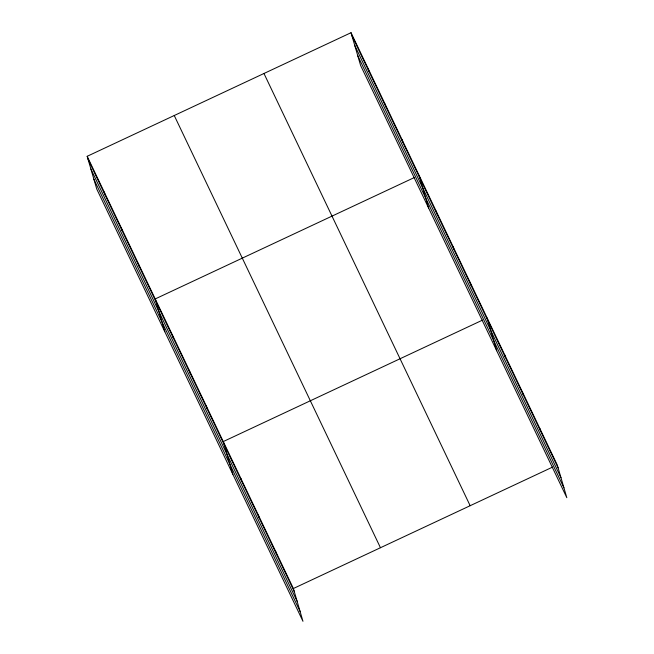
<?xml version="1.0" encoding="UTF-8"?>
<svg xmlns="http://www.w3.org/2000/svg" width="654" height="654" viewBox="0 0 654 654"><rect width="100%" height="100%" fill="white"/><g stroke="black" fill="none" stroke-linecap="round" stroke-linejoin="round"><path stroke-width="0.98" d="M87.178 156.298L293.384 588.518L302.966 621.3L96.767 189.08L87.178 156.298L351.034 32.7L557.233 464.92L566.822 497.702L360.616 65.482L351.034 32.7M414.546 177.455L155.227 298.927L164.816 331.709M482.587 320.092L223.276 441.564L232.857 474.346M293.384 588.518L552.695 467.046M351.893 35.627L558.091 467.855M354.77 45.478L560.969 477.706M357.738 55.631L563.936 487.851M263.963 73.485L470.161 505.714M174.25 115.513L380.456 547.733M88.037 159.224L294.235 591.453M90.914 169.075L297.12 601.304M93.882 179.229L300.088 611.449M539.705 428.182L540.564 431.117M522.178 391.444L523.036 394.378M504.651 354.705L505.509 357.64M487.124 317.967L496.713 350.748M470.112 282.307L470.97 285.242M453.099 246.648L453.958 249.583M436.087 210.989L436.946 213.923M419.083 175.337L428.664 208.111M402.071 139.678L402.921 142.605M385.059 104.019L385.909 106.945M368.047 68.359L368.905 71.286M275.857 551.78L276.707 554.715M258.33 515.041L259.18 517.976M240.803 478.303L241.661 481.23M206.263 405.905L207.122 408.832M189.251 370.246L190.11 373.181M172.239 334.586L173.097 337.521M138.215 263.276L139.073 266.203M121.203 227.617L122.061 230.543M104.19 191.957L105.049 194.884"/></g></svg>
